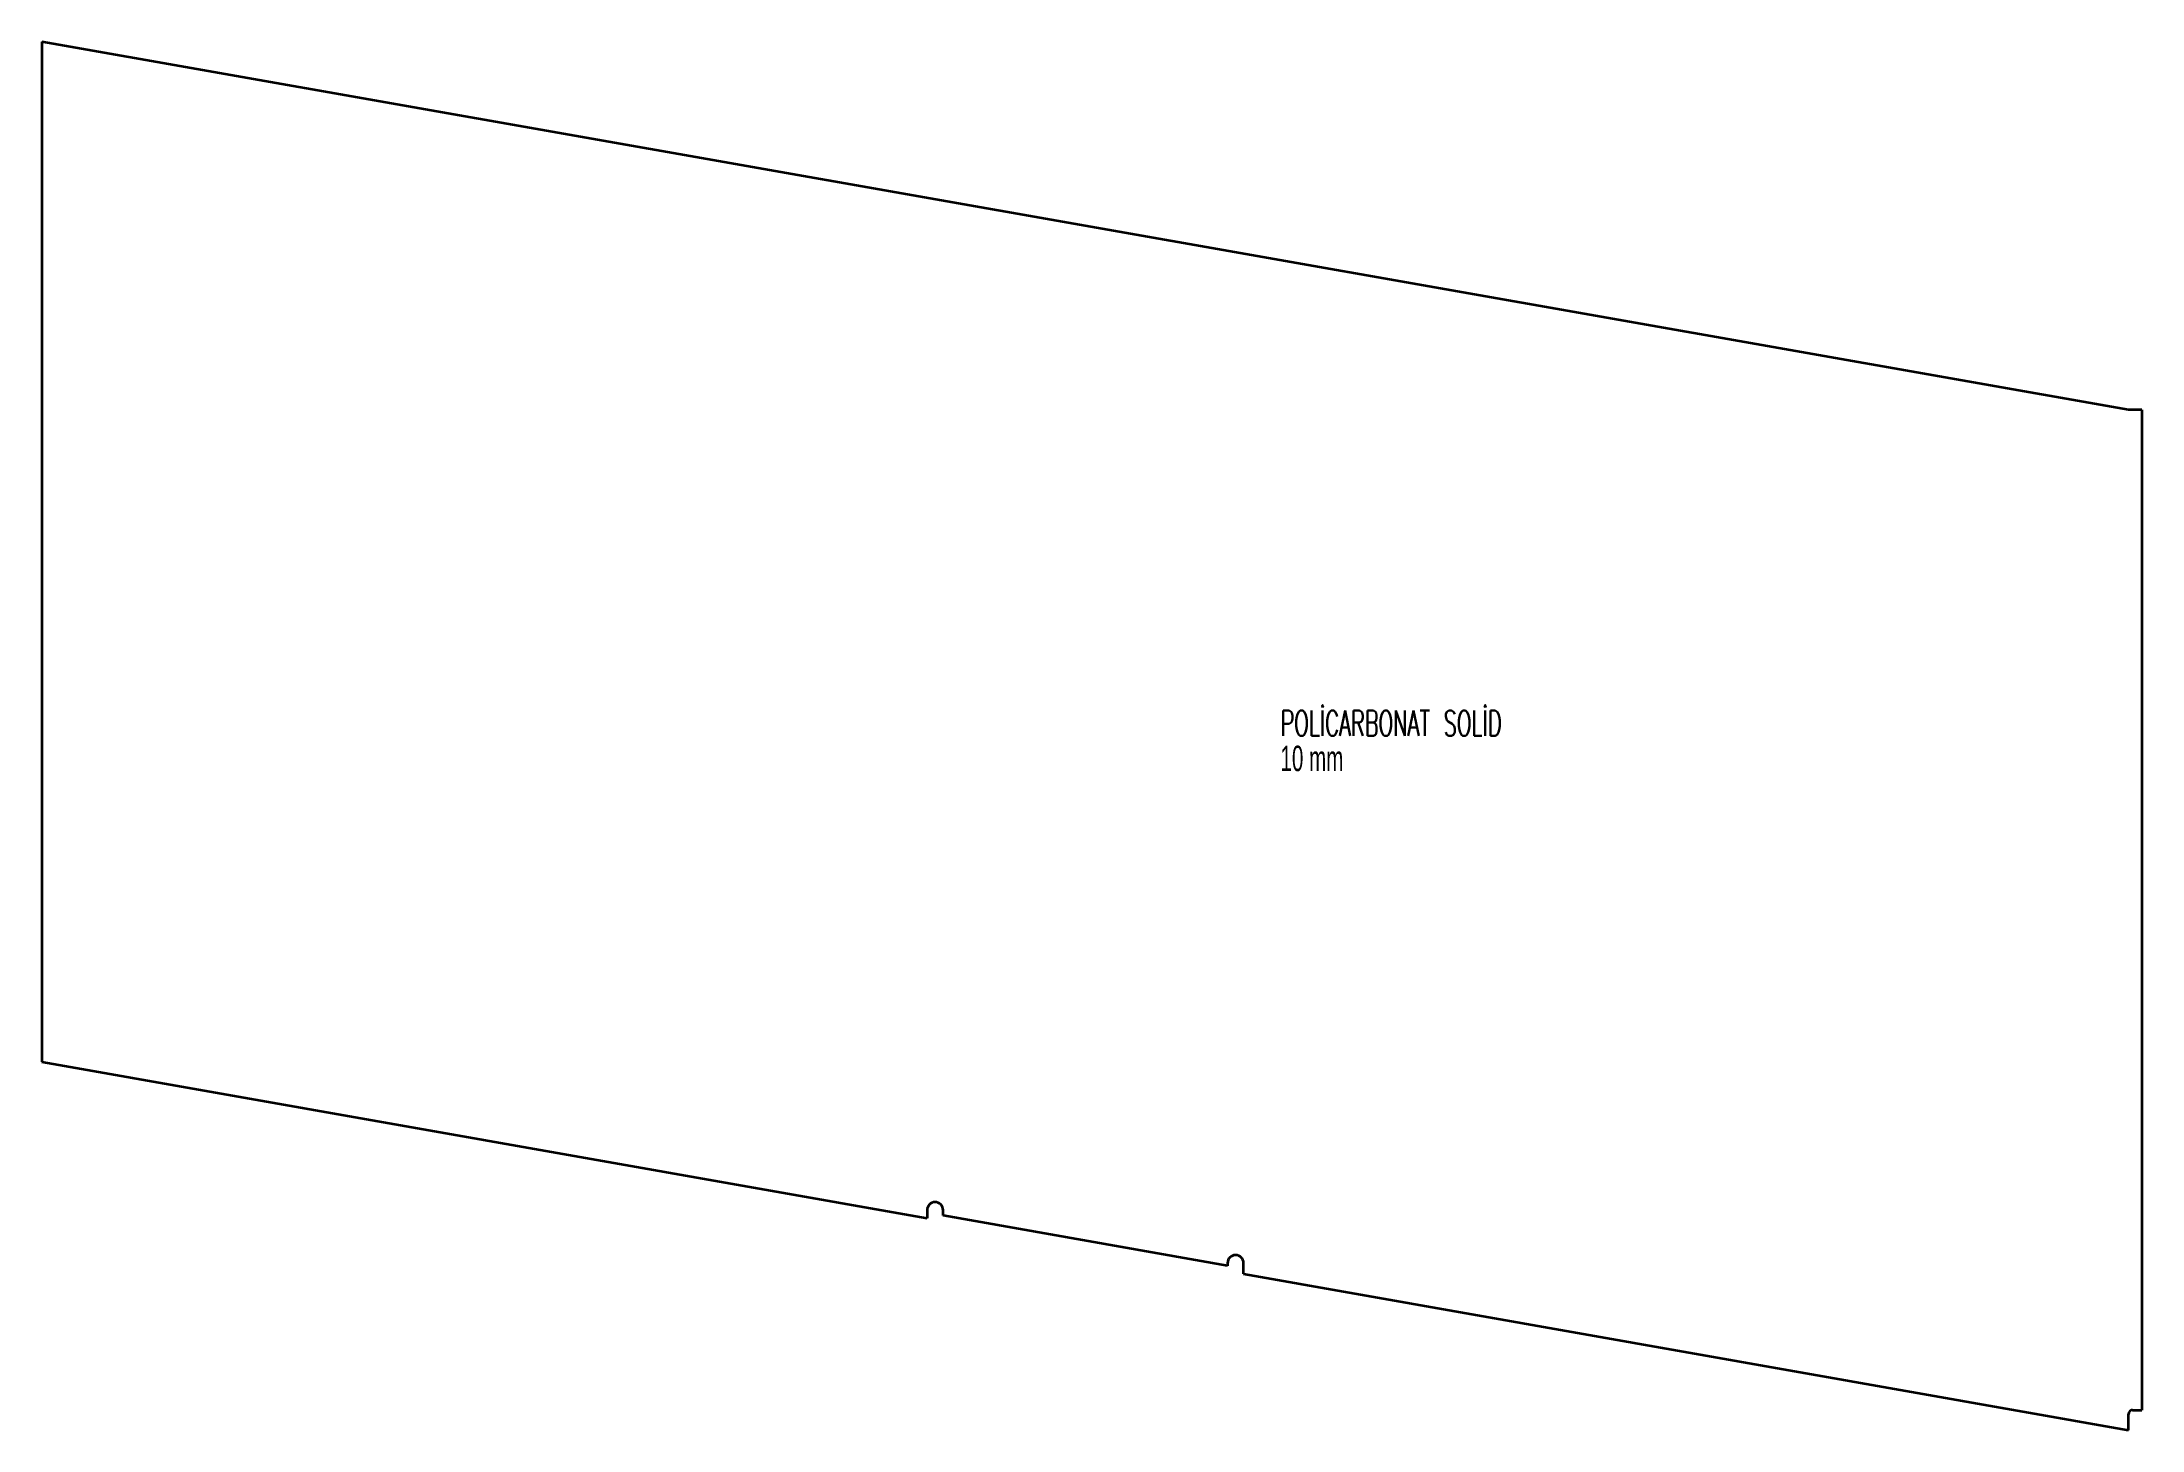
# Model space of a CAD drawing. Header units: millimetres. Extents: x -1885 to -310, y -317 to 724.
import ezdxf

# ---------------------------------------------------------------- set-up
doc = ezdxf.new("R2010")
doc.units = ezdxf.units.MM
doc.styles.add('SLDTEXTSTYLE0', font='TXT', dxfattribs={"width": 0.605, "bigfont": 'bigfont'})
doc.styles.add('SLDTEXTSTYLE1', font='TXT', dxfattribs={"width": 0.605})

# ---------------------------------------------------------------- blocks, each defined once
blk = doc.blocks.new('SW_NOTE_0')
at = {"color": 0, "linetype": 'Continuous', "lineweight": 0, "char_height": 19.05, "attachment_point": 1}
for s, insert, style in [('POLİCARBONAT SOLİD', (0, 24.6), 'SLDTEXTSTYLE0'), ('10 mm', (0, -1.8), 'SLDTEXTSTYLE1')]:
    blk.add_mtext(s, dxfattribs=dict(at, insert=insert, style=style))

msp = doc.modelspace()

# ---------------------------------------------------------------- linework, layer by layer
at = {"color": 7, "linetype": 'Continuous', "lineweight": 35}
for p, q in [((-1884.6, 723.7), (-1884.6, -41.3)), ((-319.6, 447.7), (-1884.6, 723.7)), ((-309.6, 447.7), (-319.6, 447.7)), ((-309.6, 447.7), (-309.6, -302.3)), ((-1884.6, -41.3), (-1220.8, -158.4)), ((-1220.8, -152.4), (-1220.8, -158.4)), ((-1208.8, -156.5), (-1208.8, -152.4)), ((-995.4, -194.1), (-1208.8, -156.5)), ((-995.4, -192.1), (-995.4, -194.1)), ((-983.4, -200.2), (-983.4, -192.1)), ((-983.4, -200.2), (-319.6, -317.3)), ((-319.6, -317.3), (-319.6, -305.3)), ((-316.6, -302.3), (-309.6, -302.3))]:
    msp.add_line(p, q, dxfattribs=at)
for centre, radius, start in [((-1214.8, -152.4), 6, 0), ((-989.4, -192.1), 6, 0), ((-316.6, -305.3), 3, 90)]:
    msp.add_arc(centre, radius, start, 180, dxfattribs=at)

# ---------------------------------------------------------------- block references
at = {"color": 7, "linetype": 'Continuous', "lineweight": 0}
msp.add_blockref('SW_NOTE_0', (-955.7, 197.7), dxfattribs=at)

doc.saveas('drawing.dxf')
